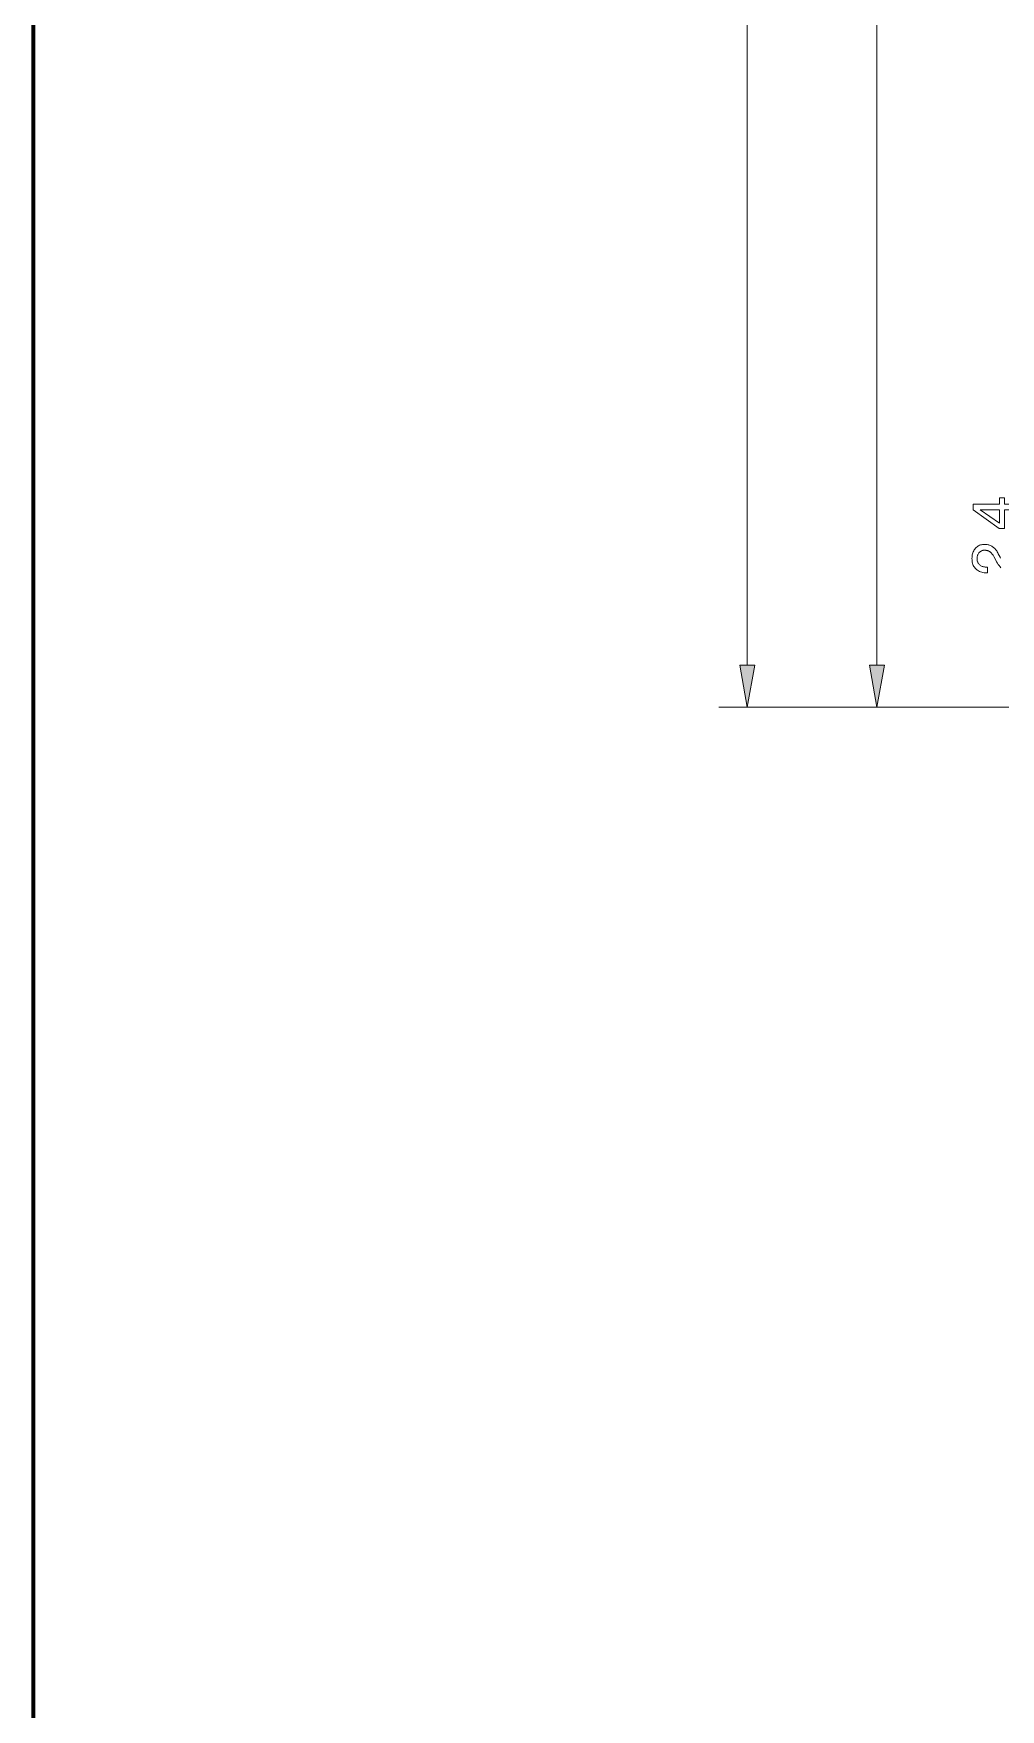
# Model space of a CAD drawing. Extents: x 5 to 409, y 5 to 583.
# Drawn here: x 5 to 72.7, y 122.4 to 239.7 of the extents above; entities that cross this region are included whole.
import ezdxf

# ---------------------------------------------------------------- set-up
doc = ezdxf.new("R2010")
doc.units = 0
doc.layers.add('DIMENSIONS', color=2, linetype='Continuous', lineweight=25)
doc.layers.add('OUTLINE', color=7, linetype='Continuous', lineweight=70)

msp = doc.modelspace()

# ---------------------------------------------------------------- linework, layer by layer
at = {"layer": 'DIMENSIONS', "lineweight": 13}
for p, q in [((54.98, 195.51), (54.98, 436.2)), ((64.06, 195.51), (64.06, 343.7)), ((99.42, 192.56), (52.98, 192.56)), ((99.42, 192.56), (62.06, 192.56))]:
    msp.add_line(p, q, dxfattribs=at)
for points in [[(73.73, 206.39), (72.99, 206.39), (72.99, 205.08), (72.61, 205.08), (70.8, 206.39), (70.8, 206.78), (72.65, 206.78), (72.65, 207.21), (72.99, 207.21), (72.99, 206.78), (73.73, 206.78)], [(72.65, 205.44), (72.65, 206.39), (71.3, 206.39)], [(54.46, 195.51), (54.98, 192.56), (55.51, 195.51)], [(63.53, 195.51), (64.06, 192.56), (64.58, 195.51)]]:
    msp.add_lwpolyline(points, close=True, dxfattribs=at)
msp.add_lwpolyline([(72.74, 202.33), (72.68, 202.4), (72.62, 202.48), (72.56, 202.56), (72.5, 202.65), (72.44, 202.75), (72.39, 202.86), (72.25, 203.11), (72.22, 203.16), (72.2, 203.2), (72.17, 203.24), (72.14, 203.28), (72.11, 203.31), (72.09, 203.34), (72.06, 203.37), (72.03, 203.4), (72, 203.43), (71.97, 203.45), (71.94, 203.47), (71.9, 203.49), (71.87, 203.5), (71.83, 203.52), (71.8, 203.53), (71.76, 203.54), (71.72, 203.54), (71.69, 203.55), (71.65, 203.55), (71.6, 203.55), (71.56, 203.55), (71.51, 203.55), (71.47, 203.54), (71.43, 203.53), (71.39, 203.51), (71.35, 203.49), (71.32, 203.47), (71.28, 203.45), (71.25, 203.42), (71.22, 203.39), (71.19, 203.36), (71.17, 203.32), (71.14, 203.28), (71.13, 203.24), (71.11, 203.2), (71.1, 203.15), (71.09, 203.11), (71.08, 203.06), (71.07, 203.01), (71.07, 202.95), (71.07, 202.9), (71.08, 202.85), (71.09, 202.8), (71.1, 202.75), (71.12, 202.71), (71.14, 202.67), (71.16, 202.63), (71.19, 202.59), (71.22, 202.56), (71.26, 202.52), (71.3, 202.49), (71.34, 202.47), (71.38, 202.44), (71.43, 202.42), (71.48, 202.41), (71.53, 202.39), (71.59, 202.38), (71.64, 202.37), (71.7, 202.37), (71.77, 202.37), (71.8, 202.37), (71.8, 201.97), (71.74, 201.97), (71.65, 201.98), (71.56, 201.98), (71.48, 202), (71.4, 202.02), (71.32, 202.04), (71.24, 202.07), (71.18, 202.11), (71.11, 202.15), (71.05, 202.19), (70.99, 202.24), (70.94, 202.3), (70.89, 202.36), (70.85, 202.42), (70.81, 202.49), (70.78, 202.56), (70.76, 202.64), (70.74, 202.72), (70.73, 202.8), (70.72, 202.88), (70.71, 202.98), (70.72, 203.06), (70.72, 203.15), (70.74, 203.23), (70.75, 203.3), (70.78, 203.38), (70.8, 203.45), (70.84, 203.51), (70.87, 203.58), (70.91, 203.63), (70.96, 203.69), (71.01, 203.74), (71.07, 203.79), (71.12, 203.83), (71.18, 203.87), (71.25, 203.9), (71.31, 203.92), (71.38, 203.94), (71.45, 203.95), (71.53, 203.96), (71.61, 203.96), (71.67, 203.96), (71.73, 203.96), (71.79, 203.95), (71.84, 203.94), (71.9, 203.92), (71.95, 203.91), (72, 203.89), (72.05, 203.86), (72.1, 203.83), (72.15, 203.8), (72.2, 203.77), (72.24, 203.73), (72.29, 203.69), (72.33, 203.65), (72.37, 203.6), (72.41, 203.55), (72.45, 203.5), (72.48, 203.44), (72.52, 203.38), (72.55, 203.31), (72.68, 203.06), (72.72, 202.99)], dxfattribs=at)
for points in [[(54.46, 195.51), (54.98, 192.56), (54.46, 195.51), (55.51, 195.51)], [(63.53, 195.51), (64.06, 192.56), (63.53, 195.51), (64.58, 195.51)]]:
    msp.add_solid(points, dxfattribs=at)
at = {"layer": 'OUTLINE'}
msp.add_line((5, 5), (5, 583), dxfattribs=at)

doc.saveas('drawing.dxf')
